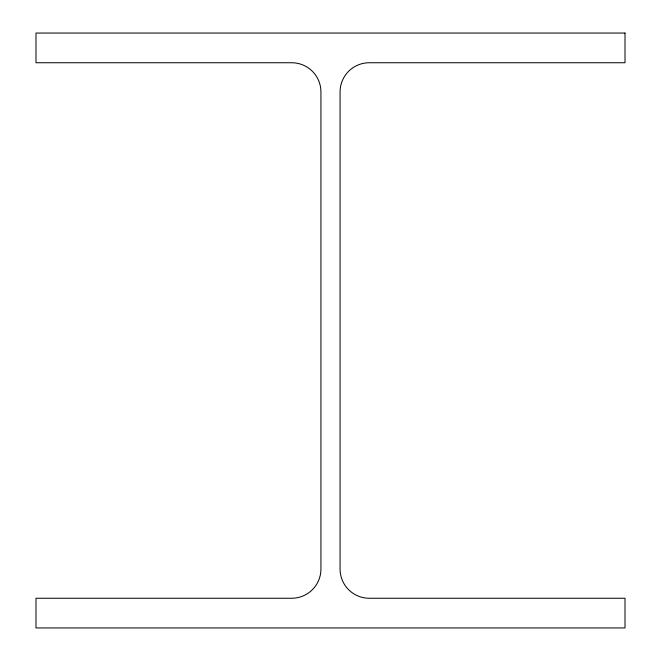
<?xml version="1.0" encoding="UTF-8"?>
<svg xmlns="http://www.w3.org/2000/svg" width="661" height="661" viewBox="0 0 661 661"><rect width="100%" height="100%" fill="white"/><g stroke="black" fill="none" stroke-linecap="round" stroke-linejoin="round"><path stroke-width="0.99" d="M625.009 33.05L35.991 33.05L35.991 62.745L291.724 62.745A29.208 29.208 0 0 1 320.932 91.953L320.932 569.047A29.208 29.208 0 0 1 291.724 598.255L35.991 598.255L35.991 627.95L625.009 627.95L625.009 598.255L369.276 598.255A29.208 29.208 0 0 1 340.068 569.047L340.068 91.953A29.208 29.208 0 0 1 369.276 62.745L625.009 62.745L625.009 33.05"/></g></svg>
